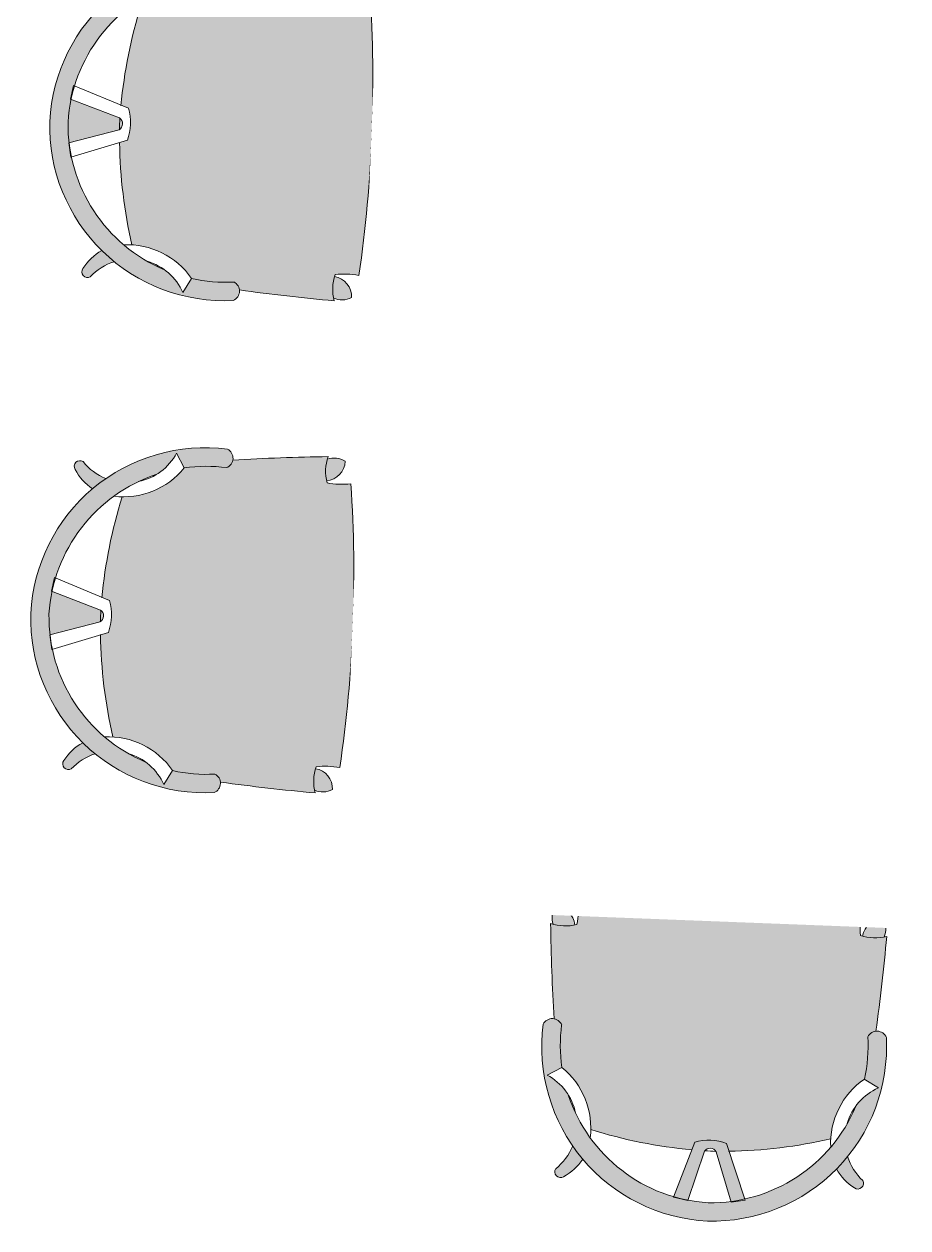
# Model space of a CAD drawing. Header units: millimetres. Extents: x 32078 to 83548, y -4690 to 56252.
# Drawn here: x 79272 to 80671, y 8484 to 10387 of the extents above; entities that cross this region are included whole.
import ezdxf

# ---------------------------------------------------------------- set-up
doc = ezdxf.new("R2010")
doc.units = ezdxf.units.MM
doc.header["$MEASUREMENT"] = 0
doc.layers.add('FURN-FREE', color=1, linetype='Continuous', lineweight=0)
doc.layers.add('PRES-FILL', color=7, linetype='Continuous', lineweight=0)

# ---------------------------------------------------------------- blocks, each defined once
blk = doc.blocks.new('wishbone_6')
at = {"layer": 'PRES-FILL', "linetype": 'ByBlock', "lineweight": -2}
for points in [[(-37.8, 277.2, 0.130777), (-3.2, 307.3, -0.306335), (224.4, 469.1, -0.036506), (260.6, 465.6), (261, 466.7), (282.8, 462.6), (282.2, 460.9, -0.243242), (452, 307.3, 0.130777), (486.6, 277.2), (463.9, 264.3, -0.067728), (466.8, 197.2, 0.647408), (496, 197.1, 0.43745), (224.4, 498.1, 0.43745), (-47.2, 197.1, 0.647408), (-18, 197.2, -0.067728), (-15, 264.3)], [(224.4, 469.1, 0.032547), (192.1, 466.2), (215.5, 388, 0.563813), (234.1, 388.1), (260.6, 465.6, 0.036506)], [(6.8, 387.5, -0.023854), (23.5, 407.8, 0.127399), (-5.9, 436.8, 0.803319), (-18.7, 424.5, -0.128112)], [(425.3, 407.8, -0.023854), (442, 387.5, -0.128112), (467.5, 424.5, 0.803319), (454.7, 436.8, 0.127399)], [(463.7, 264.2, -0.23081), (414.2, 360.7, 0.052465), (254.4, 386.3), (254.3, 386.1), (249.9, 374.3, -0.15836), (199.4, 374.2), (195.2, 386.4, 0.052724), (34.6, 360.7, -0.23081), (-14.9, 264.2), (-15, 264.3, 0.067728), (-18, 197.2, -0.256697), (-30.3, 187.8, 0.011555), (-41.7, 37.5, -0.149337), (-0.1, 37.6, -0.072231), (0, 0, 0.02684), (224.4, -12, 0.02684), (448.8, 0, -0.072231), (448.9, 37.6, -0.149337), (490.5, 37.5, 0.011555), (479.1, 187.8, -0.256697), (466.8, 197.2, 0.067728), (463.9, 264.3)], [(-3.4, 38.5, 0.121346), (-37.4, 38.7, 0.226734), (-35.3, 10.3, 0.384766)], [(486.2, 38.7, 0.121346), (452.2, 38.5, 0.384766), (484.1, 10.3, 0.226734)]]:
    blk.add_hatch(color=7, dxfattribs=at).paths.add_polyline_path(points)
at = {"layer": 'FURN-FREE', "linetype": 'ByBlock', "lineweight": -2}
for p, q in [((169.1, 462.3), (192, 466.6)), ((199.4, 374.2), (169.1, 462.3)), ((192, 466.6), (215.5, 388)), ((234.1, 388.1), (261, 466.7)), ((282.8, 462.6), (249.9, 374.3)), ((261, 466.7), (282.8, 462.6)), ((-37.8, 277.2), (-14.9, 264.2)), ((486.6, 277.2), (463.7, 264.2))]:
    blk.add_line(p, q, dxfattribs=at)
for centre, radius, start, end in [((227.7, 222.1), 276, 90.6858, 185.1938), ((221.1, 222.1), 276, 354.8062, 89.3142), ((230.2, 219.9), 249.3, 91.3373, 159.4639), ((218.6, 219.9), 249.3, 20.5361, 88.6627), ((-10.9, 429.2), 9.04, 56.1779, 211.2802), ((459.8, 429.2), 9.04, 328.7198, 123.8221), ((-77, 357.2), 89.1, 19.9162, 49.1183), ((-47, 365.4), 82.3, 31.0105, 60.0518), ((495.8, 365.4), 82.3, 119.9482, 148.9895), ((525.8, 357.2), 89.1, 130.8817, 160.0838), ((236.4, -386.2), 773.7, 93.0479, 105.1203), ((224.8, 393.7), 10.9, 211.3681, 329.0276), ((236.4, -386.2), 773.7, 90.1983, 91.5103), ((212.4, -386.2), 773.7, 74.8797, 86.9521), ((-89.1, 363.1), 123.6, 306.8706, 4.9264), ((224.4, 451.9), 81.7, 252.2006, 288.1951), ((537.9, 363.1), 123.6, 175.0736, 233.1294), ((-77, 357.2), 89.1, 296.1194, 345.8993), ((525.8, 357.2), 89.1, 194.1007, 243.8806), ((230.2, 219.9), 249.3, 169.7255, 185.224), ((218.6, 219.9), 249.3, 354.776, 10.2745), ((-32.6, 203.7), 16, 204.3592, 336.0365), ((481.4, 203.7), 16, 203.9635, 335.6408), ((3216.8, -134.4), 3263, 174.3331, 176.9812), ((-2768, -134.4), 3263, 3.0188, 5.6669), ((-20.7, -30.5), 71.1, 73.2106, 107.1851), ((-6.7, 26.7), 33, 158.6902, 209.7899), ((-35, 42.1), 31.8, 269.3755, 353.5556), ((469.5, -30.5), 71.1, 72.8149, 106.7894), ((483.8, 42.1), 31.8, 186.4444, 270.6245), ((455.5, 26.7), 33, 330.2101, 21.3098), ((-129.6, 18.4), 130.9, 351.9351, 8.4606), ((578.4, 18.4), 130.9, 171.5394, 188.0649), ((223.7, 2082.7), 2094.7, 263.8705, 270.0203), ((225.1, 2082.7), 2094.7, 269.9797, 276.1295)]:
    blk.add_arc(centre, radius, start, end, dxfattribs=at)
blk = doc.blocks.new('wishbone_7')
at = {"layer": 'PRES-FILL', "linetype": 'ByBlock', "lineweight": -2}
for points in [[(-37.8, 277.2, 0.130777), (-3.2, 307.3, -0.306335), (224.4, 469.1, -0.036506), (260.6, 465.6), (261, 466.7), (282.8, 462.6), (282.2, 460.9, -0.243242), (452, 307.3, 0.130777), (486.6, 277.2), (463.9, 264.3, -0.067728), (466.8, 197.2, 0.647408), (496, 197.1, 0.43745), (224.4, 498.1, 0.43745), (-47.2, 197.1, 0.647408), (-18, 197.2, -0.067728), (-15, 264.3)], [(224.4, 469.1, 0.032547), (192.1, 466.2), (215.5, 388, 0.563813), (234.1, 388.1), (260.6, 465.6, 0.036506)], [(6.8, 387.5, -0.023854), (23.5, 407.8, 0.127399), (-5.9, 436.8, 0.803319), (-18.7, 424.5, -0.128112)], [(425.3, 407.8, -0.023854), (442, 387.5, -0.128112), (467.5, 424.5, 0.803319), (454.7, 436.8, 0.127399)], [(463.7, 264.2, -0.23081), (414.2, 360.7, 0.052465), (254.4, 386.3), (254.3, 386.1), (249.9, 374.3, -0.15836), (199.4, 374.2), (195.2, 386.4, 0.052724), (34.6, 360.7, -0.23081), (-14.9, 264.2), (-15, 264.3, 0.067728), (-18, 197.2, -0.256697), (-30.3, 187.8, 0.011555), (-41.7, 37.5, -0.149337), (-0.1, 37.6, -0.072231), (0, 0, 0.02684), (224.4, -12, 0.02684), (448.8, 0, -0.072231), (448.9, 37.6, -0.149337), (490.5, 37.5, 0.011555), (479.1, 187.8, -0.256697), (466.8, 197.2, 0.067728), (463.9, 264.3)], [(-3.4, 38.5, 0.121346), (-37.4, 38.7, 0.226734), (-35.3, 10.3, 0.384766)], [(486.2, 38.7, 0.121346), (452.2, 38.5, 0.384766), (484.1, 10.3, 0.226734)]]:
    blk.add_hatch(color=7, dxfattribs=at).paths.add_polyline_path(points)
at = {"layer": 'FURN-FREE', "linetype": 'ByBlock', "lineweight": -2}
for p, q in [((169.1, 462.3), (192, 466.6)), ((199.4, 374.2), (169.1, 462.3)), ((192, 466.6), (215.5, 388)), ((234.1, 388.1), (261, 466.7)), ((282.8, 462.6), (249.9, 374.3)), ((261, 466.7), (282.8, 462.6)), ((-37.8, 277.2), (-14.9, 264.2)), ((486.6, 277.2), (463.7, 264.2))]:
    blk.add_line(p, q, dxfattribs=at)
for centre, radius, start, end in [((227.7, 222.1), 276, 90.6858, 185.1938), ((221.1, 222.1), 276, 354.8062, 89.3142), ((230.2, 219.9), 249.3, 91.3373, 159.4639), ((218.6, 219.9), 249.3, 20.5361, 88.6627), ((-10.9, 429.2), 9.04, 56.1779, 211.2802), ((459.8, 429.2), 9.04, 328.7198, 123.8221), ((-77, 357.2), 89.1, 19.9162, 49.1183), ((-47, 365.4), 82.3, 31.0105, 60.0518), ((495.8, 365.4), 82.3, 119.9482, 148.9895), ((525.8, 357.2), 89.1, 130.8817, 160.0838), ((236.4, -386.2), 773.7, 93.0479, 105.1203), ((224.8, 393.7), 10.9, 211.3681, 329.0276), ((236.4, -386.2), 773.7, 90.1983, 91.5103), ((212.4, -386.2), 773.7, 74.8797, 86.9521), ((-89.1, 363.1), 123.6, 306.8706, 4.9264), ((224.4, 451.9), 81.7, 252.2006, 288.1951), ((537.9, 363.1), 123.6, 175.0736, 233.1294), ((-77, 357.2), 89.1, 296.1194, 345.8993), ((525.8, 357.2), 89.1, 194.1007, 243.8806), ((230.2, 219.9), 249.3, 169.7255, 185.224), ((218.6, 219.9), 249.3, 354.776, 10.2745), ((-32.6, 203.7), 16, 204.3592, 336.0365), ((481.4, 203.7), 16, 203.9635, 335.6408), ((3216.8, -134.4), 3263, 174.3331, 176.9812), ((-2768, -134.4), 3263, 3.0188, 5.6669), ((-20.7, -30.5), 71.1, 73.2106, 107.1851), ((-6.7, 26.7), 33, 158.6902, 209.7899), ((-35, 42.1), 31.8, 269.3755, 353.5556), ((469.5, -30.5), 71.1, 72.8149, 106.7894), ((483.8, 42.1), 31.8, 186.4444, 270.6245), ((455.5, 26.7), 33, 330.2101, 21.3098), ((-129.6, 18.4), 130.9, 351.9351, 8.4606), ((578.4, 18.4), 130.9, 171.5394, 188.0649), ((223.7, 2082.7), 2094.7, 263.8705, 270.0203), ((225.1, 2082.7), 2094.7, 269.9797, 276.1295)]:
    blk.add_arc(centre, radius, start, end, dxfattribs=at)
blk = doc.blocks.new('wishbone_8')
at = {"layer": 'PRES-FILL', "linetype": 'ByBlock', "lineweight": -2, "extrusion": (0, 0, -1)}
for points in [[(-486.6, 277.2, 0.130777), (-452, 307.3, -0.243242), (-282.2, 460.9), (-282.8, 462.6), (-261, 466.7), (-260.6, 465.6, -0.036506), (-224.4, 469.1, -0.306335), (3.2, 307.3, 0.130777), (37.8, 277.2), (15, 264.3, -0.067728), (18, 197.2, 0.647408), (47.2, 197.1, 0.43745), (-224.4, 498.1, 0.43745), (-496, 197.1, 0.647408), (-466.8, 197.2, -0.067728), (-463.9, 264.3)], [(-192.1, 466.2, -0.023338), (-169.3, 461.6), (-199.4, 374.2, -0.15836), (-249.9, 374.3), (-254.3, 386.1), (-253.6, 386.4, 0.000259), (-254.4, 386.3), (-282.2, 460.9, -0.022164), (-260.6, 465.6), (-234.1, 388.1, 0.563813), (-215.5, 388)], [(-23.5, 407.8, -0.023854), (-6.8, 387.5, -0.128112), (18.7, 424.5, 0.803319), (5.9, 436.8, 0.127399)], [(-442, 387.5, -0.023854), (-425.3, 407.8, 0.127399), (-454.7, 436.8, 0.803319), (-467.5, 424.5, -0.128112)], [(-463.7, 264.2, 0.23081), (-414.2, 360.7, -0.052465), (-254.4, 386.3), (-254.3, 386.1), (-249.9, 374.3, 0.15836), (-199.4, 374.2), (-195.2, 386.4, -0.052724), (-34.6, 360.7, 0.23081), (14.9, 264.2), (15, 264.3, -0.067728), (18, 197.2, 0.256697), (30.3, 187.8, -0.011555), (41.7, 37.5, 0.149337), (0.1, 37.6, 0.072231), (0, 0, -0.02684), (-224.4, -12, -0.02684), (-448.8, 0, 0.072231), (-448.9, 37.6, 0.149337), (-490.5, 37.5, -0.011555), (-479.1, 187.8, 0.256697), (-466.8, 197.2, -0.067728), (-463.9, 264.3)], [(37.4, 38.7, 0.121346), (3.4, 38.5, 0.384766), (35.3, 10.3, 0.226734)], [(-452.2, 38.5, 0.121346), (-486.2, 38.7, 0.226734), (-484.1, 10.3, 0.384766)]]:
    blk.add_hatch(color=7, dxfattribs=at).paths.add_polyline_path(points)
at = {"layer": 'FURN-FREE', "linetype": 'ByBlock', "lineweight": -2}
for p, q in [((169.1, 462.3), (192, 466.6)), ((199.4, 374.2), (169.1, 462.3)), ((192, 466.6), (215.5, 388)), ((234.1, 388.1), (261, 466.7)), ((282.8, 462.6), (249.9, 374.3)), ((261, 466.7), (282.8, 462.6)), ((-37.8, 277.2), (-14.9, 264.2)), ((486.6, 277.2), (463.7, 264.2))]:
    blk.add_line(p, q, dxfattribs=at)
for centre, radius, start, end in [((227.7, 222.1), 276, 90.6858, 185.1938), ((221.1, 222.1), 276, 354.8062, 89.3142), ((230.2, 219.9), 249.3, 91.3373, 159.4639), ((218.6, 219.9), 249.3, 20.5361, 88.6627), ((-10.9, 429.2), 9.04, 56.1779, 211.2802), ((459.8, 429.2), 9.04, 328.7198, 123.8221), ((-77, 357.2), 89.1, 19.9162, 49.1183), ((-47, 365.4), 82.3, 31.0105, 60.0518), ((495.8, 365.4), 82.3, 119.9482, 148.9895), ((525.8, 357.2), 89.1, 130.8817, 160.0838), ((236.4, -386.2), 773.7, 93.0479, 105.1203), ((224.8, 393.7), 10.9, 211.3681, 329.0276), ((236.4, -386.2), 773.7, 90.1983, 91.5103), ((212.4, -386.2), 773.7, 74.8797, 86.9521), ((-89.1, 363.1), 123.6, 306.8706, 4.9264), ((224.4, 451.9), 81.7, 252.2006, 288.1951), ((537.9, 363.1), 123.6, 175.0736, 233.1294), ((-77, 357.2), 89.1, 296.1194, 345.8993), ((525.8, 357.2), 89.1, 194.1007, 243.8806), ((230.2, 219.9), 249.3, 169.7255, 185.224), ((218.6, 219.9), 249.3, 354.776, 10.2745), ((-32.6, 203.7), 16, 204.3592, 336.0365), ((481.4, 203.7), 16, 203.9635, 335.6408), ((3216.8, -134.4), 3263, 174.3331, 176.9812), ((-2768, -134.4), 3263, 3.0188, 5.6669), ((-20.7, -30.5), 71.1, 73.2106, 107.1851), ((-6.7, 26.7), 33, 158.6902, 209.7899), ((-35, 42.1), 31.8, 269.3755, 353.5556), ((469.5, -30.5), 71.1, 72.8149, 106.7894), ((483.8, 42.1), 31.8, 186.4444, 270.6245), ((455.5, 26.7), 33, 330.2101, 21.3098), ((-129.6, 18.4), 130.9, 351.9351, 8.4606), ((578.4, 18.4), 130.9, 171.5394, 188.0649), ((223.7, 2082.7), 2094.7, 263.8705, 270.0203), ((225.1, 2082.7), 2094.7, 269.9797, 276.1295)]:
    blk.add_arc(centre, radius, start, end, dxfattribs=at)
blk = doc.blocks.new('*U150')
at = {"layer": 'PRES-FILL', "color": 7, "linetype": 'ByBlock', "lineweight": -2, "rotation": 87.78686084466047}
for name, p in [('wishbone_6', (-372.6, -200.7)), ('wishbone_7', (-402.7, -978.6))]:
    blk.add_blockref(name, p, dxfattribs=at)
at = {"layer": 'PRES-FILL', "color": 7, "linetype": 'ByBlock', "lineweight": -2, "extrusion": (0, 0, -1), "rotation": 182.2131391553395}
blk.add_blockref('wishbone_8', (26.2, -1189.2), dxfattribs=at)
at = {"linetype": 'ByBlock', "lineweight": -2}
blk.add_wipeout([(-307.3, 1199.3), (891.8, 1153), (799.1, -1245.2), (-400, -1198.9)], dxfattribs=at).dxf.layer = 'FURN-FREE'

msp = doc.modelspace()

# ---------------------------------------------------------------- block references
at = {"layer": 'PRES-FILL', "color": 7}
msp.add_blockref('*U150', (80174.7, 10190.1), dxfattribs=at)

doc.saveas('drawing.dxf')
